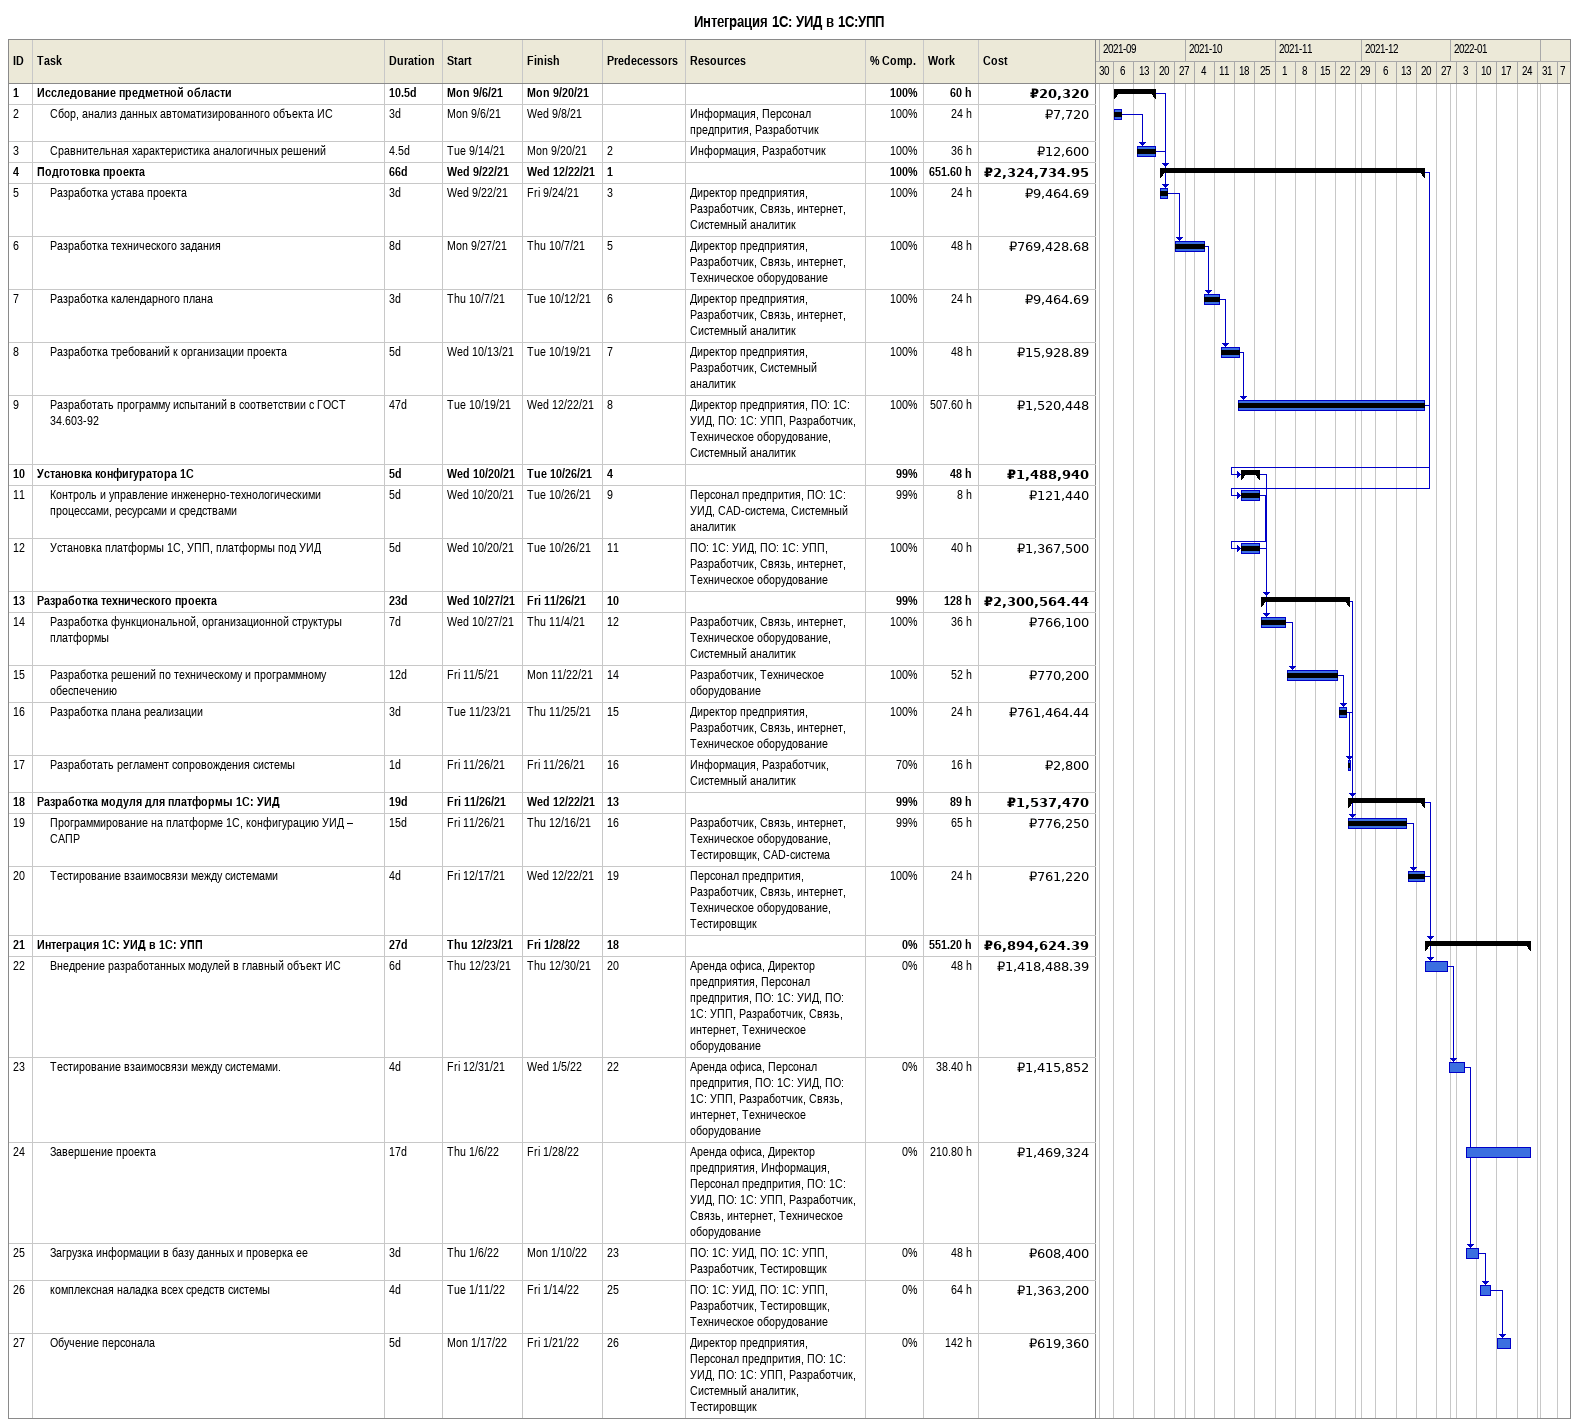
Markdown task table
Интеграция 1С: УИД в 1С:УПП

| ID | Level | Task | Duration | Start | Finish | Predecessors | Resources | % complete | Work (h) | Cost (₽) |
|---|---|---|---|---|---|---|---|---|---|---|
| 1 | 1 | **Исследование предметной области** | 10.5d | 2021-09-06 | 2021-09-20 |  |  | 100 | 60 | 20320 |
| 2 | 2 | Сбор, анализ данных автоматизированного объекта ИС | 3d | 2021-09-06 | 2021-09-08 |  | Информация, Персонал предпрития, Разработчик | 100 | 24 | 7720 |
| 3 | 2 | Сравнительная характеристика аналогичных решений | 4.5d | 2021-09-14 | 2021-09-20 | 2 | Информация, Разработчик | 100 | 36 | 12600 |
| 4 | 1 | **Подготовка проекта** | 66d | 2021-09-22 | 2021-12-22 | 1 |  | 100 | 651.60 | 2324734.95 |
| 5 | 2 | Разработка устава проекта | 3d | 2021-09-22 | 2021-09-24 | 3 | Директор предприятия, Разработчик, Связь, интернет, Системный аналитик | 100 | 24 | 9464.69 |
| 6 | 2 | Разработка технического задания | 8d | 2021-09-27 | 2021-10-07 | 5 | Директор предприятия, Разработчик, Связь, интернет, Техническое оборудование | 100 | 48 | 769428.68 |
| 7 | 2 | Разработка календарного плана | 3d | 2021-10-07 | 2021-10-12 | 6 | Директор предприятия, Разработчик, Связь, интернет, Системный аналитик | 100 | 24 | 9464.69 |
| 8 | 2 | Разработка требований к организации проекта | 5d | 2021-10-13 | 2021-10-19 | 7 | Директор предприятия, Разработчик, Системный аналитик | 100 | 48 | 15928.89 |
| 9 | 2 | Разработать программу испытаний в соответствии с ГОСТ 34.603-92 | 47d | 2021-10-19 | 2021-12-22 | 8 | Директор предприятия, ПО: 1С: УИД, ПО: 1С: УПП, Разработчик, Техническое оборудование, Системный аналитик | 100 | 507.60 | 1520448 |
| 10 | 1 | **Установка конфигуратора 1С** | 5d | 2021-10-20 | 2021-10-26 | 4 |  | 99 | 48 | 1488940 |
| 11 | 2 | Контроль и управление инженерно-технологическими процессами, ресурсами и средствами | 5d | 2021-10-20 | 2021-10-26 | 9 | Персонал предпрития, ПО: 1С: УИД, CAD-система, Системный аналитик | 99 | 8 | 121440 |
| 12 | 2 | Установка платформы 1С, УПП, платформы под УИД | 5d | 2021-10-20 | 2021-10-26 | 11 | ПО: 1С: УИД, ПО: 1С: УПП, Разработчик, Связь, интернет, Техническое оборудование | 100 | 40 | 1367500 |
| 13 | 1 | **Разработка технического проекта** | 23d | 2021-10-27 | 2021-11-26 | 10 |  | 99 | 128 | 2300564.44 |
| 14 | 2 | Разработка функциональной, организационной структуры платформы | 7d | 2021-10-27 | 2021-11-04 | 12 | Разработчик, Связь, интернет, Техническое оборудование, Системный аналитик | 100 | 36 | 766100 |
| 15 | 2 | Разработка решений по техническому и программному обеспечению | 12d | 2021-11-05 | 2021-11-22 | 14 | Разработчик, Техническое оборудование | 100 | 52 | 770200 |
| 16 | 2 | Разработка плана реализации | 3d | 2021-11-23 | 2021-11-25 | 15 | Директор предприятия, Разработчик, Связь, интернет, Техническое оборудование | 100 | 24 | 761464.44 |
| 17 | 2 | Разработать регламент сопровождения системы | 1d | 2021-11-26 | 2021-11-26 | 16 | Информация, Разработчик, Системный аналитик | 70 | 16 | 2800 |
| 18 | 1 | **Разработка модуля для платформы 1С: УИД** | 19d | 2021-11-26 | 2021-12-22 | 13 |  | 99 | 89 | 1537470 |
| 19 | 2 | Программирование на платформе 1С, конфигурацию УИД – САПР | 15d | 2021-11-26 | 2021-12-16 | 16 | Разработчик, Связь, интернет, Техническое оборудование, Тестировщик, CAD-система | 99 | 65 | 776250 |
| 20 | 2 | Тестирование взаимосвязи между системами | 4d | 2021-12-17 | 2021-12-22 | 19 | Персонал предпрития, Разработчик, Связь, интернет, Техническое оборудование, Тестировщик | 100 | 24 | 761220 |
| 21 | 1 | **Интеграция 1С: УИД в 1С: УПП** | 27d | 2021-12-23 | 2022-01-28 | 18 |  | 0 | 551.20 | 6894624.39 |
| 22 | 2 | Внедрение разработанных модулей в главный объект ИС | 6d | 2021-12-23 | 2021-12-30 | 20 | Аренда офиса, Директор предприятия, Персонал предпрития, ПО: 1С: УИД, ПО: 1С: УПП, Разработчик, Связь, интернет, Техническое оборудование | 0 | 48 | 1418488.39 |
| 23 | 2 | Тестирование взаимосвязи между системами. | 4d | 2021-12-31 | 2022-01-05 | 22 | Аренда офиса, Персонал предпрития, ПО: 1С: УИД, ПО: 1С: УПП, Разработчик, Связь, интернет, Техническое оборудование | 0 | 38.40 | 1415852 |
| 24 | 2 | Завершение проекта | 17d | 2022-01-06 | 2022-01-28 |  | Аренда офиса, Директор предприятия, Информация, Персонал предпрития, ПО: 1С: УИД, ПО: 1С: УПП, Разработчик, Связь, интернет, Техническое оборудование | 0 | 210.80 | 1469324 |
| 25 | 2 | Загрузка информации в базу данных и проверка ее | 3d | 2022-01-06 | 2022-01-10 | 23 | ПО: 1С: УИД, ПО: 1С: УПП, Разработчик, Тестировщик | 0 | 48 | 608400 |
| 26 | 2 | комплексная наладка всех средств системы | 4d | 2022-01-11 | 2022-01-14 | 25 | ПО: 1С: УИД, ПО: 1С: УПП, Разработчик, Тестировщик, Техническое оборудование | 0 | 64 | 1363200 |
| 27 | 2 | Обучение персонала | 5d | 2022-01-17 | 2022-01-21 | 26 | Директор предприятия, Персонал предпрития, ПО: 1С: УИД, ПО: 1С: УПП, Разработчик, Системный аналитик, Тестировщик | 0 | 142 | 619360 |
